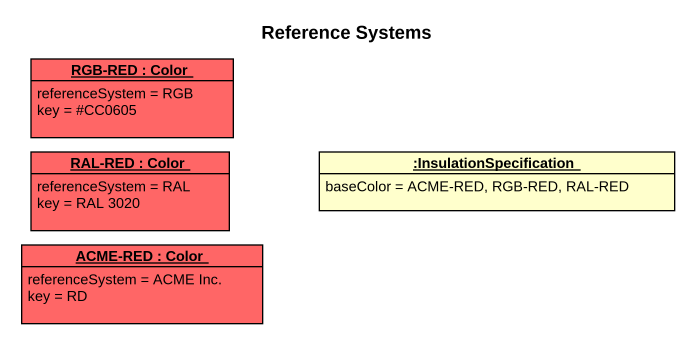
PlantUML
@startuml
title Reference Systems
hide circle
hide empty members
object "RGB-RED : Color" as RGB_RED #FF6666 {
  referenceSystem = RGB
  key = #CC0605
}
object "RAL-RED : Color" as RAL_RED #FF6666 {
  referenceSystem = RAL
  key = RAL 3020
}
object ":InsulationSpecification" as InsulationSpecification {
  baseColor = ACME-RED, RGB-RED, RAL-RED
}
object "ACME-RED : Color" as ACME_RED #FF6666 {
  referenceSystem = ACME Inc.
  key = RD
}
@enduml
